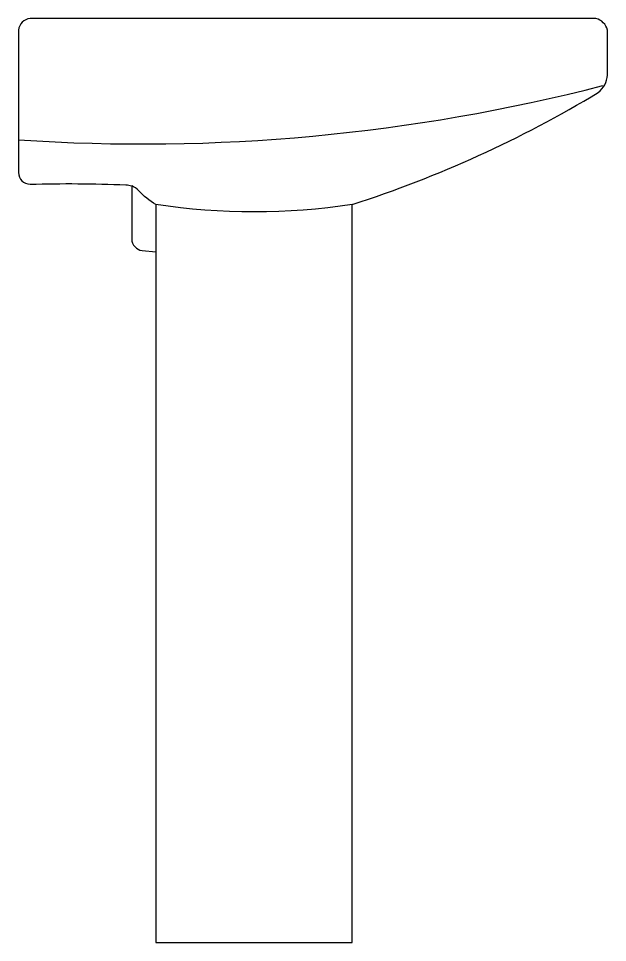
# Model space of a CAD drawing. Extents: x -856.697 to -856.187, y 502.574 to 503.374.
import ezdxf

# ---------------------------------------------------------------- set-up
doc = ezdxf.new("R2010")
doc.units = 0
doc.header["$LTSCALE"] = 50
doc.header["$MEASUREMENT"] = 0
doc.layers.add('A-PECAS', color=2, linetype='CONTINUOUS')
doc.layers.add('ESC1-50', color=1, linetype='CONTINUOUS')

# ---------------------------------------------------------------- blocks, each defined once
blk = doc.blocks.new('L60C60-D')
at = {"layer": 'A-PECAS'}
blk.add_lwpolyline([(0.119, 0.598), (0.119, 0), (0.289, 0), (0.289, 0.639, 0.058509), (0.502, 0.736, 0.212025), (0.51, 0.751), (0.51, 0.79, 0.271472), (0.5, 0.8), (0.01, 0.8, 0.336711), (0, 0.79), (0, 0.66658, 0.395915), (0.01, 0.65644, -0.018424), (0.093, 0.656, -0.080863), (0.098, 0.655), (0.098, 0.609, 0.345), (0.107, 0.599)], format="xyb", close=True, dxfattribs=at)
at = {"layer": 'ESC1-50'}
blk.add_lwpolyline([(0.289, 0.639, -0.076565), (0.119, 0.639, -0.075456), (0.104, 0.651, 0.115121), (0.098, 0.655, 0.018424)], format="xyb", dxfattribs=at)
blk.add_lwpolyline([(0.119, 0.639), (0.119, 0.598)], dxfattribs=at)
blk.add_arc((0.10769, 2.28291), 1.59156, 266.12027, 284.49316, dxfattribs=at)

msp = doc.modelspace()

# ---------------------------------------------------------------- block references
at = {"layer": 'A-PECAS'}
msp.add_blockref('L60C60-D', (-856.6967, 502.57354), dxfattribs=at)

doc.saveas('drawing.dxf')
